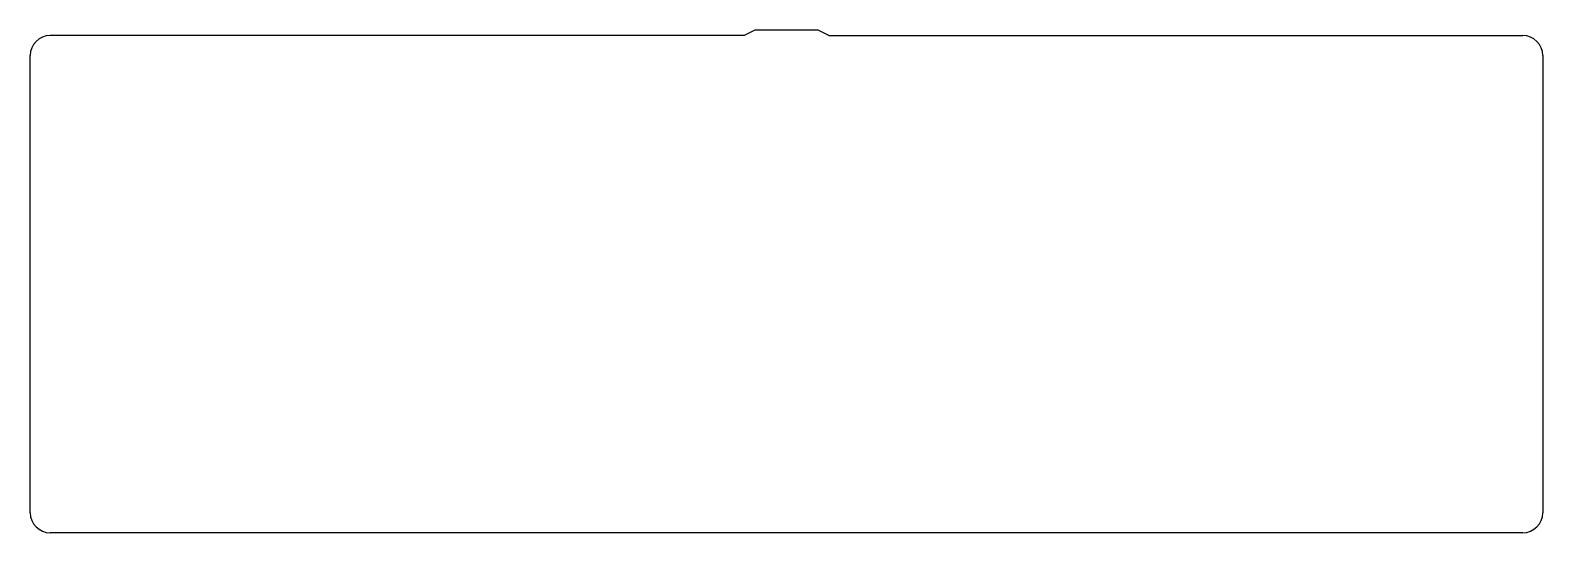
# Model space of a CAD drawing. Extents: x 20 to 247, y -94 to -19.
import ezdxf

# ---------------------------------------------------------------- set-up
doc = ezdxf.new("R2010")
doc.units = 0
doc.layers.add('BLACK', color=7, linetype='CONTINUOUS')

msp = doc.modelspace()

# ---------------------------------------------------------------- linework, layer by layer
at = {"layer": 'BLACK', "linetype": 'CONTINUOUS'}
for p, q in [((126.992, -19.8425), (22.8425, -19.8425)), ((128.5794, -19.0488), (126.992, -19.8425)), ((138.1038, -19.0488), (128.5794, -19.0488)), ((139.6912, -19.8425), (138.1038, -19.0488)), ((139.6912, -19.8425), (243.8407, -19.8425)), ((19.8425, -91.4503), (19.8425, -22.8425)), ((246.8407, -22.8425), (246.8407, -91.4503)), ((243.8407, -94.4503), (22.8425, -94.4503))]:
    msp.add_line(p, q, dxfattribs=at)
at = {"layer": 'BLACK'}
for centre, start, end in [((22.8425, -22.8425), 90, 180), ((243.8407, -22.8425), 0, 90), ((22.8425, -91.4503), -180, -90), ((243.8407, -91.4503), -90, 0)]:
    msp.add_arc(centre, 3, start, end, dxfattribs=at)

doc.saveas('drawing.dxf')
